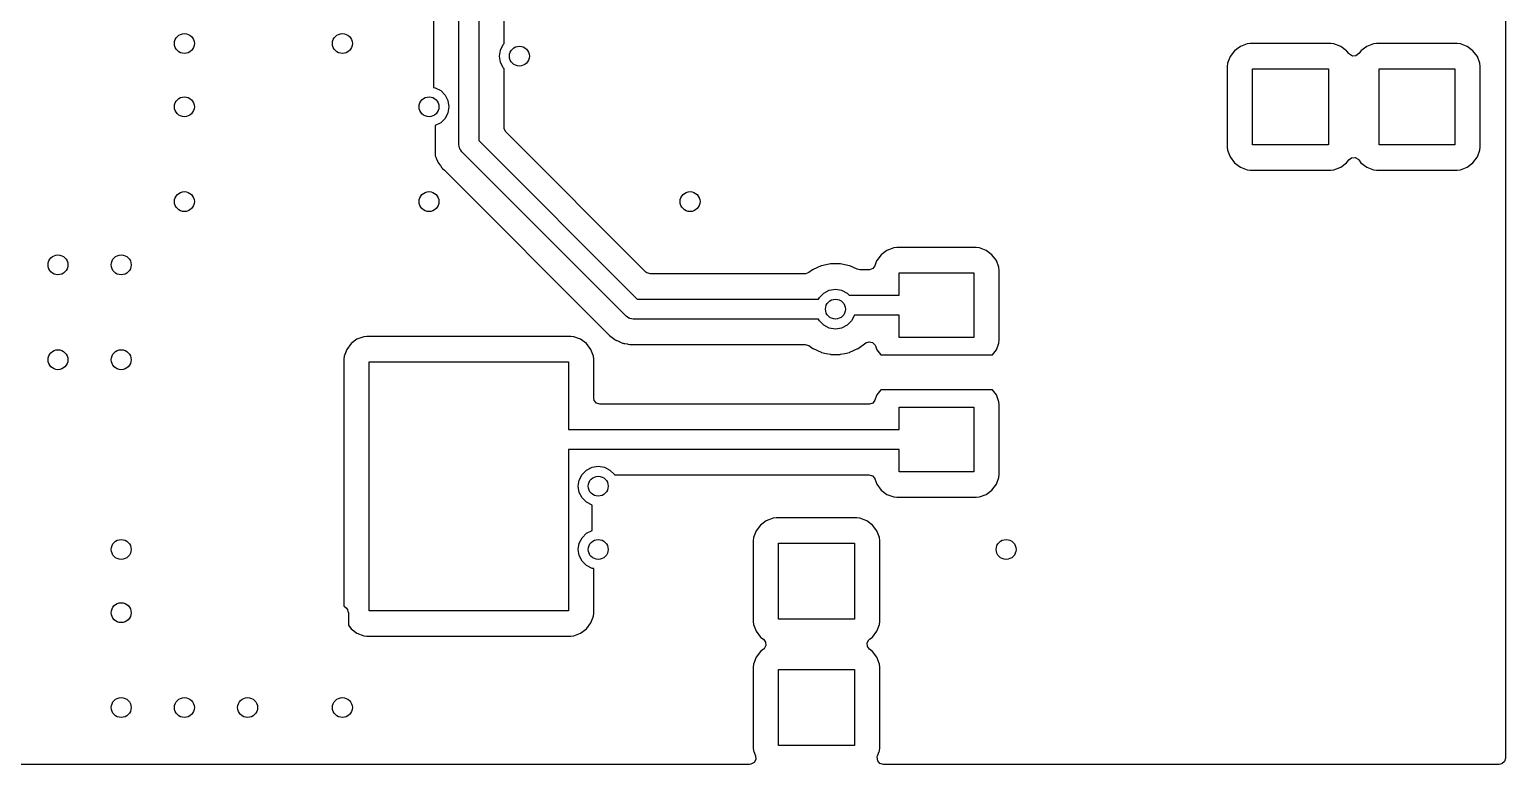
# Model space of a CAD drawing. Extents: x 4.34 to 6.68, y -4.43 to -2.89.
# Drawn here: x 5.514 to 6.681, y -4.431 to -3.85 of the extents above; entities that cross this region are included whole.
import ezdxf

# ---------------------------------------------------------------- set-up
doc = ezdxf.new("R2010")
doc.units = 0
doc.header["$MEASUREMENT"] = 0
doc.layers.add('BLACK', color=7, linetype='CONTINUOUS')

msp = doc.modelspace()

# ---------------------------------------------------------------- linework, layer by layer
at = {"layer": 'BLACK', "linetype": 'CONTINUOUS'}
for p, q in [((6.68108, -2.89587), (6.68108, -4.42595)), ((5.8532, -3.94091), (5.8532, -3.79378)), ((5.86895, -3.79052), (5.86895, -3.93765)), ((5.88897, -3.86102), (5.88897, -3.79166)), ((5.83318, -3.80413), (5.83318, -3.89573)), ((5.8861, -3.86604), (5.88834, -3.86165)), ((5.88834, -3.86165), (5.88897, -3.86102)), ((6.47136, -3.86317), (6.46677, -3.86661)), ((6.47673, -3.86116), (6.47136, -3.86317)), ((6.47918, -3.86089), (6.47673, -3.86116)), ((6.54297, -3.86089), (6.47918, -3.86089)), ((6.54542, -3.86116), (6.54297, -3.86089)), ((6.55079, -3.86317), (6.54542, -3.86116)), ((6.55538, -3.86661), (6.55079, -3.86317)), ((6.57136, -3.86317), (6.56677, -3.86661)), ((6.57673, -3.86116), (6.57136, -3.86317)), ((6.57918, -3.86089), (6.57673, -3.86116)), ((6.64297, -3.86089), (6.57918, -3.86089)), ((6.64542, -3.86116), (6.64297, -3.86089)), ((6.65079, -3.86317), (6.64542, -3.86116)), ((6.65538, -3.86661), (6.65079, -3.86317)), ((5.88533, -3.87091), (5.8861, -3.86604)), ((5.8861, -3.87578), (5.88533, -3.87091)), ((5.88834, -3.88017), (5.8861, -3.87578)), ((6.46333, -3.8712), (6.46132, -3.87657)), ((6.46677, -3.86661), (6.46333, -3.8712)), ((6.55559, -3.86689), (6.55538, -3.86661)), ((6.55711, -3.86892), (6.55559, -3.86689)), ((6.55757, -3.86945), (6.55711, -3.86892)), ((6.56002, -3.87079), (6.55757, -3.86945)), ((6.56281, -3.87059), (6.56002, -3.87079)), ((6.56505, -3.86892), (6.56281, -3.87059)), ((6.56656, -3.86689), (6.56505, -3.86892)), ((6.56677, -3.86661), (6.56656, -3.86689)), ((6.65882, -3.8712), (6.65538, -3.86661)), ((6.66083, -3.87657), (6.65882, -3.8712)), ((5.88897, -3.8808), (5.88834, -3.88017)), ((5.88897, -3.9273), (5.88897, -3.8808)), ((6.46132, -3.87657), (6.46106, -3.87902)), ((6.46106, -3.87902), (6.46106, -3.94281)), ((6.48108, -3.94091), (6.48108, -3.88091)), ((6.48108, -3.88091), (6.54108, -3.88091)), ((6.54108, -3.88091), (6.54108, -3.94091)), ((6.58108, -3.94091), (6.58108, -3.88091)), ((6.58108, -3.88091), (6.64108, -3.88091)), ((6.64108, -3.88091), (6.64108, -3.94091)), ((6.6611, -3.87902), (6.66083, -3.87657)), ((6.6611, -3.94281), (6.6611, -3.87902)), ((5.83318, -3.89573), (5.83445, -3.89593)), ((5.83445, -3.89593), (5.83884, -3.89817)), ((5.83884, -3.89817), (5.84232, -3.90165)), ((5.84232, -3.90165), (5.84456, -3.90604)), ((5.84456, -3.90604), (5.84533, -3.91091)), ((5.84533, -3.91091), (5.84456, -3.91578)), ((5.84232, -3.92017), (5.83884, -3.92365)), ((5.84456, -3.91578), (5.84232, -3.92017)), ((5.83884, -3.92365), (5.8345, -3.92586)), ((5.8345, -3.92586), (5.8345, -3.94977)), ((5.88908, -3.92836), (5.88897, -3.9273)), ((5.89042, -3.93081), (5.88908, -3.92836)), ((6.00118, -4.04156), (5.89042, -3.93081)), ((5.85349, -3.94219), (5.8532, -3.94091)), ((5.85364, -3.9435), (5.85349, -3.94219)), ((5.85388, -3.94388), (5.85364, -3.9435)), ((5.85398, -3.94433), (5.85388, -3.94388)), ((5.8548, -3.94535), (5.85398, -3.94433)), ((5.8555, -3.94647), (5.8548, -3.94535)), ((5.86895, -3.93765), (5.99434, -4.06304)), ((6.46106, -3.94281), (6.46132, -3.94525)), ((6.46132, -3.94525), (6.46333, -3.95062)), ((6.54108, -3.94091), (6.48108, -3.94091)), ((6.64108, -3.94091), (6.58108, -3.94091)), ((6.65882, -3.95062), (6.66083, -3.94525)), ((6.66083, -3.94525), (6.6611, -3.94281)), ((5.8345, -3.94977), (5.83519, -3.95134)), ((5.83519, -3.95134), (5.83529, -3.95158)), ((5.83529, -3.95158), (5.83617, -3.95393)), ((5.83617, -3.95393), (5.83634, -3.95418)), ((5.83634, -3.95418), (5.83639, -3.95427)), ((5.83639, -3.95427), (5.83672, -3.95485)), ((5.83672, -3.95485), (5.83677, -3.95494)), ((5.83677, -3.95494), (5.83689, -3.95521)), ((5.83689, -3.95521), (5.83707, -3.95545)), ((5.83707, -3.95545), (5.83842, -3.95721)), ((5.83842, -3.95721), (5.83857, -3.95742)), ((5.83857, -3.95742), (5.83983, -3.95925)), ((5.98551, -4.07648), (5.8555, -3.94647)), ((6.46333, -3.95062), (6.46677, -3.95521)), ((6.46677, -3.95521), (6.47136, -3.95865)), ((6.55079, -3.95865), (6.55538, -3.95521)), ((6.55538, -3.95521), (6.55711, -3.95291)), ((6.55711, -3.95291), (6.55934, -3.95123)), ((6.55934, -3.95123), (6.56213, -3.95103)), ((6.56213, -3.95103), (6.56459, -3.95238)), ((6.56459, -3.95238), (6.56505, -3.95291)), ((6.56505, -3.95291), (6.56677, -3.95521)), ((6.56677, -3.95521), (6.57136, -3.95865)), ((6.65079, -3.95865), (6.65538, -3.95521)), ((6.65538, -3.95521), (6.65882, -3.95062)), ((5.83983, -3.95925), (5.83983, -3.95925)), ((5.83983, -3.95925), (5.84, -3.95949)), ((5.84, -3.95949), (5.84022, -3.95969)), ((5.84022, -3.95969), (5.84022, -3.95969)), ((5.84022, -3.95969), (5.84183, -3.96112)), ((5.84183, -3.96112), (5.84204, -3.96132)), ((5.84204, -3.96132), (5.97055, -4.08983)), ((6.47136, -3.95865), (6.47673, -3.96066)), ((6.47673, -3.96066), (6.47918, -3.96093)), ((6.47918, -3.96093), (6.54297, -3.96093)), ((6.54297, -3.96093), (6.54542, -3.96066)), ((6.54542, -3.96066), (6.55079, -3.95865)), ((6.57136, -3.95865), (6.57673, -3.96066)), ((6.57673, -3.96066), (6.57918, -3.96093)), ((6.57918, -3.96093), (6.64297, -3.96093)), ((6.64297, -3.96093), (6.64542, -3.96066)), ((6.64542, -3.96066), (6.65079, -3.95865)), ((6.18725, -4.02787), (6.18381, -4.03246)), ((6.19184, -4.02443), (6.18725, -4.02787)), ((6.1972, -4.02242), (6.19184, -4.02443)), ((6.19965, -4.02215), (6.1972, -4.02242)), ((6.2625, -4.02215), (6.19965, -4.02215)), ((6.26495, -4.02242), (6.2625, -4.02215)), ((6.27032, -4.02443), (6.26495, -4.02242)), ((6.2749, -4.02787), (6.27032, -4.02443)), ((6.27834, -4.03246), (6.2749, -4.02787)), ((6.13972, -4.03681), (6.13333, -4.03966)), ((6.13996, -4.03671), (6.13972, -4.03681)), ((6.13972, -4.03681), (6.13972, -4.03681)), ((6.14364, -4.03592), (6.13996, -4.03671)), ((6.14706, -4.0352), (6.14364, -4.03592)), ((6.14732, -4.03514), (6.14706, -4.0352)), ((6.14706, -4.0352), (6.14706, -4.0352)), ((6.15484, -4.03514), (6.14732, -4.03514)), ((6.15509, -4.0352), (6.15484, -4.03514)), ((6.15851, -4.03592), (6.15509, -4.0352)), ((6.15509, -4.0352), (6.15509, -4.0352)), ((6.16219, -4.03671), (6.15851, -4.03592)), ((6.16243, -4.03681), (6.16219, -4.03671)), ((6.16833, -4.03944), (6.16243, -4.03681)), ((6.16243, -4.03681), (6.16243, -4.03681)), ((6.17034, -4.03987), (6.16833, -4.03944)), ((6.18056, -4.03888), (6.17794, -4.03986)), ((6.18224, -4.03665), (6.18056, -4.03888)), ((6.18368, -4.03279), (6.18224, -4.03665)), ((6.18381, -4.03246), (6.18368, -4.03279)), ((6.28036, -4.03783), (6.27834, -4.03246)), ((6.28062, -4.04028), (6.28036, -4.03783)), ((6.002, -4.04223), (6.00118, -4.04156)), ((6.00468, -4.04302), (6.002, -4.04223)), ((6.127, -4.04302), (6.00468, -4.04302)), ((6.12729, -4.04301), (6.127, -4.04302)), ((6.12992, -4.04207), (6.12729, -4.04301)), ((6.13288, -4.03992), (6.12992, -4.04207)), ((6.13309, -4.03976), (6.13288, -4.03992)), ((6.13288, -4.03992), (6.13288, -4.03992)), ((6.13333, -4.03966), (6.13309, -4.03976)), ((6.13333, -4.03966), (6.13333, -4.03966)), ((6.17759, -4.03987), (6.17034, -4.03987)), ((6.17794, -4.03986), (6.17759, -4.03987)), ((6.20155, -4.05989), (6.20155, -4.04217)), ((6.20155, -4.04217), (6.2606, -4.04217)), ((6.2606, -4.04217), (6.2606, -4.09335)), ((6.28062, -4.09525), (6.28062, -4.04028)), ((6.13763, -4.06304), (6.13834, -4.06165)), ((6.13834, -4.06165), (6.14182, -4.05817)), ((6.14182, -4.05817), (6.14621, -4.05593)), ((6.14621, -4.05593), (6.15108, -4.05516)), ((6.15108, -4.05516), (6.15594, -4.05593)), ((6.15594, -4.05593), (6.16033, -4.05817)), ((6.16033, -4.05817), (6.16205, -4.05989)), ((6.16205, -4.05989), (6.20155, -4.05989)), ((5.99434, -4.06304), (6.13763, -4.06304)), ((5.98662, -4.07718), (5.98551, -4.07648)), ((5.98765, -4.078), (5.98662, -4.07718)), ((5.98809, -4.0781), (5.98765, -4.078)), ((5.98847, -4.07834), (5.98809, -4.0781)), ((5.98978, -4.07849), (5.98847, -4.07834)), ((5.99106, -4.07878), (5.98978, -4.07849)), ((6.13763, -4.07878), (5.99106, -4.07878)), ((6.13834, -4.08017), (6.13763, -4.07878)), ((6.14182, -4.08365), (6.13834, -4.08017)), ((6.14621, -4.08589), (6.14182, -4.08365)), ((6.15108, -4.08666), (6.14621, -4.08589)), ((6.15594, -4.08589), (6.15108, -4.08666)), ((6.16033, -4.08365), (6.15594, -4.08589)), ((6.16382, -4.08017), (6.16033, -4.08365)), ((6.16605, -4.07578), (6.16382, -4.08017)), ((6.16608, -4.07564), (6.16605, -4.07578)), ((6.20155, -4.07564), (6.16608, -4.07564)), ((6.20155, -4.09335), (6.20155, -4.07564)), ((5.77262, -4.09475), (5.76803, -4.09818)), ((5.77799, -4.09273), (5.77262, -4.09475)), ((5.78044, -4.09247), (5.77799, -4.09273)), ((5.94171, -4.09247), (5.78044, -4.09247)), ((5.94416, -4.09273), (5.94171, -4.09247)), ((5.94953, -4.09475), (5.94416, -4.09273)), ((5.95412, -4.09818), (5.94953, -4.09475)), ((5.97055, -4.08983), (5.97078, -4.09008)), ((5.97078, -4.09008), (5.97227, -4.09179)), ((5.97227, -4.09179), (5.97433, -4.09324)), ((5.97433, -4.09324), (5.97454, -4.09339)), ((5.97454, -4.09339), (5.97652, -4.09495)), ((5.97652, -4.09495), (5.97679, -4.09507)), ((5.97679, -4.09507), (5.97688, -4.09512)), ((5.97688, -4.09512), (5.97746, -4.09545)), ((5.97746, -4.09545), (5.97755, -4.0955)), ((5.97755, -4.0955), (5.9778, -4.09567)), ((5.9778, -4.09567), (5.97808, -4.09578)), ((5.97808, -4.09578), (5.97808, -4.09578)), ((5.97808, -4.09578), (5.98014, -4.09659)), ((5.98014, -4.09659), (5.98038, -4.09669)), ((5.98038, -4.09669), (5.98267, -4.09772)), ((5.98267, -4.09772), (5.98297, -4.09778)), ((5.98297, -4.09778), (5.98307, -4.09781)), ((5.98307, -4.09781), (5.98371, -4.09799)), ((6.16906, -4.10206), (6.17508, -4.09768)), ((6.17508, -4.09768), (6.17771, -4.09674)), ((6.17771, -4.09674), (6.18044, -4.09738)), ((6.18044, -4.09738), (6.18238, -4.09938)), ((6.2606, -4.09335), (6.20155, -4.09335)), ((6.27834, -4.10306), (6.28036, -4.0977)), ((6.28036, -4.0977), (6.28062, -4.09525)), ((5.76258, -4.10814), (5.76232, -4.11059)), ((5.76459, -4.10277), (5.76258, -4.10814)), ((5.76803, -4.09818), (5.76459, -4.10277)), ((5.95756, -4.10277), (5.95412, -4.09818)), ((5.95957, -4.10814), (5.95756, -4.10277)), ((5.95984, -4.11059), (5.95957, -4.10814)), ((5.98371, -4.09799), (5.98381, -4.09802)), ((5.98381, -4.09802), (5.98409, -4.09813)), ((5.98409, -4.09813), (5.98438, -4.09817)), ((5.98438, -4.09817), (5.98658, -4.09846)), ((5.98658, -4.09846), (5.98684, -4.0985)), ((5.98684, -4.0985), (5.98835, -4.09878)), ((5.98835, -4.09878), (5.98931, -4.09895)), ((5.98931, -4.09895), (5.98961, -4.09894)), ((5.98961, -4.09894), (5.99176, -4.09881)), ((5.98961, -4.09894), (5.98961, -4.09894)), ((5.99176, -4.09881), (5.99205, -4.0988)), ((5.99205, -4.0988), (6.127, -4.0988)), ((6.127, -4.0988), (6.12969, -4.09959)), ((6.12969, -4.09959), (6.12992, -4.09975)), ((6.12992, -4.09975), (6.13309, -4.10206)), ((6.13309, -4.10206), (6.13333, -4.10216)), ((6.13333, -4.10216), (6.13333, -4.10216)), ((6.13333, -4.10216), (6.13972, -4.10501)), ((6.13972, -4.10501), (6.13996, -4.10512)), ((6.13996, -4.10512), (6.14364, -4.1059)), ((6.14364, -4.1059), (6.14706, -4.10662)), ((6.14706, -4.10662), (6.14706, -4.10662)), ((6.14706, -4.10662), (6.14732, -4.10668)), ((6.14732, -4.10668), (6.15484, -4.10668)), ((6.15484, -4.10668), (6.15509, -4.10662)), ((6.15509, -4.10662), (6.15851, -4.1059)), ((6.15509, -4.10662), (6.15509, -4.10662)), ((6.15851, -4.1059), (6.16219, -4.10512)), ((6.16219, -4.10512), (6.16243, -4.10501)), ((6.16243, -4.10501), (6.16882, -4.10216)), ((6.16882, -4.10216), (6.16906, -4.10206)), ((6.16882, -4.10216), (6.16882, -4.10216)), ((6.18238, -4.09938), (6.18264, -4.09995)), ((6.18264, -4.09995), (6.18381, -4.10306)), ((6.18381, -4.10306), (6.18686, -4.10713)), ((6.18686, -4.10713), (6.2753, -4.10713)), ((6.2753, -4.10713), (6.27834, -4.10306)), ((5.76232, -4.11059), (5.76232, -4.30539)), ((5.78234, -4.30934), (5.78234, -4.11249)), ((5.78234, -4.11249), (5.93982, -4.11249)), ((5.93982, -4.11249), (5.93982, -4.16619)), ((5.95984, -4.14121), (5.95984, -4.11059)), ((5.96028, -4.14327), (5.95984, -4.14121)), ((5.96211, -4.14538), (5.96028, -4.14327)), ((6.18224, -4.14295), (6.18056, -4.14518)), ((6.18368, -4.13909), (6.18224, -4.14295)), ((6.18381, -4.13876), (6.18368, -4.13909)), ((6.18686, -4.13469), (6.18381, -4.13876)), ((6.2753, -4.13469), (6.18686, -4.13469)), ((6.27834, -4.13876), (6.2753, -4.13469)), ((6.28036, -4.14413), (6.27834, -4.13876)), ((6.28062, -4.14658), (6.28036, -4.14413)), ((5.9648, -4.14617), (5.96211, -4.14538)), ((6.17759, -4.14617), (5.9648, -4.14617)), ((6.17794, -4.14615), (6.17759, -4.14617)), ((6.18056, -4.14518), (6.17794, -4.14615)), ((6.20155, -4.16619), (6.20155, -4.14847)), ((6.20155, -4.14847), (6.2606, -4.14847)), ((6.2606, -4.14847), (6.2606, -4.19965)), ((6.28062, -4.20155), (6.28062, -4.14658)), ((5.93982, -4.16619), (6.20155, -4.16619)), ((6.20155, -4.18193), (5.93982, -4.18193)), ((5.93982, -4.18193), (5.93982, -4.30934)), ((6.20155, -4.19965), (6.20155, -4.18193)), ((5.94846, -4.20604), (5.9507, -4.20165)), ((5.9507, -4.20165), (5.95418, -4.19817)), ((5.95418, -4.19817), (5.95857, -4.19593)), ((5.95857, -4.19593), (5.96344, -4.19516)), ((5.96344, -4.19516), (5.9683, -4.19593)), ((5.9683, -4.19593), (5.97269, -4.19817)), ((5.97269, -4.19817), (5.97618, -4.20165)), ((5.97618, -4.20165), (5.97633, -4.20195)), ((5.97633, -4.20195), (6.17759, -4.20195)), ((6.17759, -4.20195), (6.18027, -4.20274)), ((6.18027, -4.20274), (6.1821, -4.20485)), ((6.2606, -4.19965), (6.20155, -4.19965)), ((6.28036, -4.20399), (6.28062, -4.20155)), ((5.94769, -4.21091), (5.94846, -4.20604)), ((5.94846, -4.21578), (5.94769, -4.21091)), ((6.1821, -4.20485), (6.18224, -4.20517)), ((6.18224, -4.20517), (6.18381, -4.20936)), ((6.18381, -4.20936), (6.18725, -4.21395)), ((6.18725, -4.21395), (6.19184, -4.21739)), ((6.27032, -4.21739), (6.2749, -4.21395)), ((6.2749, -4.21395), (6.27834, -4.20936)), ((6.27834, -4.20936), (6.28036, -4.20399)), ((5.9507, -4.22017), (5.94846, -4.21578)), ((5.95418, -4.22365), (5.9507, -4.22017)), ((5.95852, -4.22586), (5.95418, -4.22365)), ((5.95852, -4.24596), (5.95852, -4.22586)), ((6.19184, -4.21739), (6.1972, -4.2194)), ((6.1972, -4.2194), (6.19965, -4.21967)), ((6.19965, -4.21967), (6.2625, -4.21967)), ((6.2625, -4.21967), (6.26495, -4.2194)), ((6.26495, -4.2194), (6.27032, -4.21739)), ((6.10173, -4.23616), (6.09636, -4.23817)), ((6.10418, -4.23589), (6.10173, -4.23616)), ((6.16797, -4.23589), (6.10418, -4.23589)), ((6.17042, -4.23616), (6.16797, -4.23589)), ((6.17579, -4.23817), (6.17042, -4.23616)), ((5.9507, -4.25165), (5.95418, -4.24817)), ((5.95418, -4.24817), (5.95852, -4.24596)), ((6.08833, -4.2462), (6.08632, -4.25157)), ((6.09177, -4.24161), (6.08833, -4.2462)), ((6.09636, -4.23817), (6.09177, -4.24161)), ((6.18038, -4.24161), (6.17579, -4.23817)), ((6.18382, -4.2462), (6.18038, -4.24161)), ((6.18583, -4.25157), (6.18382, -4.2462)), ((5.94769, -4.26091), (5.94846, -4.25604)), ((5.94846, -4.26578), (5.94769, -4.26091)), ((5.94846, -4.25604), (5.9507, -4.25165)), ((6.08632, -4.25157), (6.08606, -4.25402)), ((6.08606, -4.25402), (6.08606, -4.31781)), ((6.10608, -4.31591), (6.10608, -4.25591)), ((6.10608, -4.25591), (6.16608, -4.25591)), ((6.16608, -4.25591), (6.16608, -4.31591)), ((6.1861, -4.25402), (6.18583, -4.25157)), ((6.1861, -4.31781), (6.1861, -4.25402)), ((5.9507, -4.27017), (5.94846, -4.26578)), ((5.95418, -4.27365), (5.9507, -4.27017)), ((5.95857, -4.27589), (5.95418, -4.27365)), ((5.95984, -4.27609), (5.95857, -4.27589)), ((5.95984, -4.31123), (5.95984, -4.27609)), ((5.76232, -4.30539), (5.76436, -4.30743)), ((5.76436, -4.30743), (5.76488, -4.30813)), ((5.76488, -4.30813), (5.76502, -4.30825)), ((5.76502, -4.30825), (5.76505, -4.30836)), ((5.76505, -4.30836), (5.7652, -4.30856)), ((5.7652, -4.30856), (5.76546, -4.30975)), ((5.76546, -4.30975), (5.7658, -4.31091)), ((5.7658, -4.31091), (5.7658, -4.32066)), ((5.93982, -4.30934), (5.78234, -4.30934)), ((5.95412, -4.32364), (5.95756, -4.31905)), ((5.95756, -4.31905), (5.95957, -4.31368)), ((5.95957, -4.31368), (5.95984, -4.31123)), ((6.08606, -4.31781), (6.08632, -4.32025)), ((6.16608, -4.31591), (6.10608, -4.31591)), ((6.18583, -4.32025), (6.1861, -4.31781)), ((5.7658, -4.32066), (5.76803, -4.32364)), ((5.76803, -4.32364), (5.77262, -4.32708)), ((5.77262, -4.32708), (5.77799, -4.32909)), ((5.77799, -4.32909), (5.78044, -4.32936)), ((5.78044, -4.32936), (5.94171, -4.32936)), ((5.94171, -4.32936), (5.94416, -4.32909)), ((5.94416, -4.32909), (5.94953, -4.32708)), ((5.94953, -4.32708), (5.95412, -4.32364)), ((6.08632, -4.32025), (6.08833, -4.32562)), ((6.08833, -4.32562), (6.09177, -4.33021)), ((6.09177, -4.33021), (6.09206, -4.33042)), ((6.09206, -4.33042), (6.09408, -4.33194)), ((6.17807, -4.33194), (6.18009, -4.33042)), ((6.18009, -4.33042), (6.18038, -4.33021)), ((6.18038, -4.33021), (6.18382, -4.32562)), ((6.18382, -4.32562), (6.18583, -4.32025)), ((6.09177, -4.34161), (6.08833, -4.3462)), ((6.09408, -4.33988), (6.09177, -4.34161)), ((6.09408, -4.33194), (6.09575, -4.33418)), ((6.09461, -4.33942), (6.09408, -4.33988)), ((6.09595, -4.33697), (6.09461, -4.33942)), ((6.09575, -4.33418), (6.09595, -4.33697)), ((6.1762, -4.33485), (6.17754, -4.3324)), ((6.1764, -4.33764), (6.1762, -4.33485)), ((6.17807, -4.33988), (6.1764, -4.33764)), ((6.17754, -4.3324), (6.17807, -4.33194)), ((6.18038, -4.34161), (6.17807, -4.33988)), ((6.18382, -4.3462), (6.18038, -4.34161)), ((6.08632, -4.35157), (6.08606, -4.35402)), ((6.08606, -4.35402), (6.08606, -4.41781)), ((6.08833, -4.3462), (6.08632, -4.35157)), ((6.18583, -4.35157), (6.18382, -4.3462)), ((6.1861, -4.35402), (6.18583, -4.35157)), ((6.1861, -4.41781), (6.1861, -4.35402)), ((6.10608, -4.41591), (6.10608, -4.35591)), ((6.10608, -4.35591), (6.16608, -4.35591)), ((6.16608, -4.35591), (6.16608, -4.41591)), ((6.08606, -4.41781), (6.08632, -4.42025)), ((6.08632, -4.42025), (6.08643, -4.42055)), ((6.08643, -4.42055), (6.0878, -4.42421)), ((6.0878, -4.42421), (6.08801, -4.427)), ((6.16608, -4.41591), (6.10608, -4.41591)), ((6.18408, -4.42524), (6.18435, -4.42421)), ((6.18435, -4.42421), (6.18572, -4.42055)), ((6.18572, -4.42055), (6.18583, -4.42025)), ((6.18583, -4.42025), (6.1861, -4.41781)), ((6.08316, -4.43091), (4.34604, -4.43091)), ((6.08422, -4.4308), (6.08316, -4.43091)), ((6.08667, -4.42945), (6.08422, -4.4308)), ((6.08801, -4.427), (6.08667, -4.42945)), ((6.18448, -4.42801), (6.18408, -4.42524)), ((6.18631, -4.43012), (6.18448, -4.42801)), ((6.18899, -4.43091), (6.18631, -4.43012)), ((6.67612, -4.43091), (6.18899, -4.43091)), ((6.67818, -4.43046), (6.67612, -4.43091)), ((6.68029, -4.42863), (6.67818, -4.43046)), ((6.68108, -4.42595), (6.68029, -4.42863))]:
    msp.add_line(p, q, dxfattribs=at)
at = {"layer": 'BLACK'}
for centre in [(5.63608, -3.86091), (5.76108, -3.86091), (5.90108, -3.87091), (5.63608, -3.91091), (5.82958, -3.91091), (5.63608, -3.98591), (5.82958, -3.98591), (6.03608, -3.98591), (5.53608, -4.03591), (5.58608, -4.03591), (6.15108, -4.07091), (5.53608, -4.11091), (5.58608, -4.11091), (5.96344, -4.21091), (5.58608, -4.26091), (5.96344, -4.26091), (6.28608, -4.26091), (5.58608, -4.31091), (5.58608, -4.38591), (5.63608, -4.38591), (5.68608, -4.38591), (5.76108, -4.38591)]:
    msp.add_circle(centre, 0.00787, dxfattribs=at)

doc.saveas('drawing.dxf')
